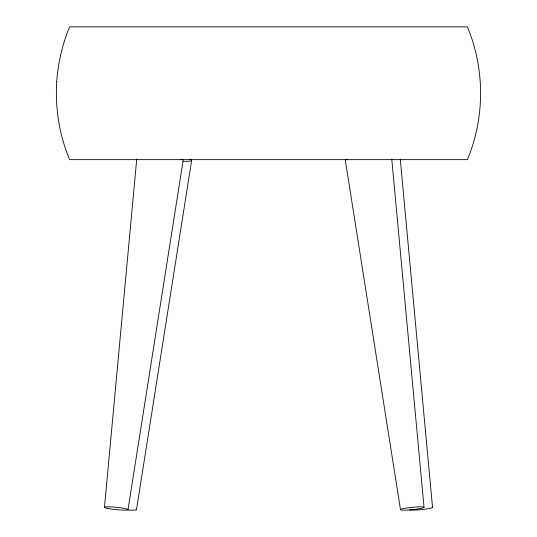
<?xml version="1.0" encoding="UTF-8"?>
<svg xmlns="http://www.w3.org/2000/svg" width="537" height="537" viewBox="0 0 537 537"><rect width="100%" height="100%" fill="white"/><g stroke="black" fill="none" stroke-linecap="round" stroke-linejoin="round"><path stroke-width="0.81" d="M104.467 507.324L136.727 159.153M128.001 509.667L183.157 160.402A23.172 2.302 5.7 0 0 181.036 159.214M136.499 509.667L191.649 160.402M400.501 509.667L345.351 160.402A23.172 2.302 -5.7 0 1 347.473 159.214M400.273 159.153L432.533 507.324M391.782 159.153L424.035 507.324A11.827 1.175 -5.7 0 1 406.428 510.096A11.827 1.175 -5.7 0 1 406.348 508.062A11.827 1.175 -5.7 0 1 424.035 507.324M432.117 507.056A11.827 1.175 -5.7 0 1 423.854 509.324A11.827 1.175 -5.7 0 1 409.409 509.928M136.109 509.318A11.827 1.175 5.7 0 1 127.705 509.928M189.527 159.214A23.172 2.302 5.7 0 1 183.325 161.348M56.734 81.778C55.083 108.273 59.345 135.143 69.622 159.643L467.378 159.643C484.985 117.71 484.985 68.79 467.378 26.85L69.622 26.85C62.332 44.296 58.05 62.93 56.734 81.778M107.883 508.492A11.827 1.175 5.7 0 0 127.591 509.928A11.827 1.175 5.7 0 0 113.233 507.056A11.827 1.175 5.7 0 0 107.883 508.492"/></g></svg>
